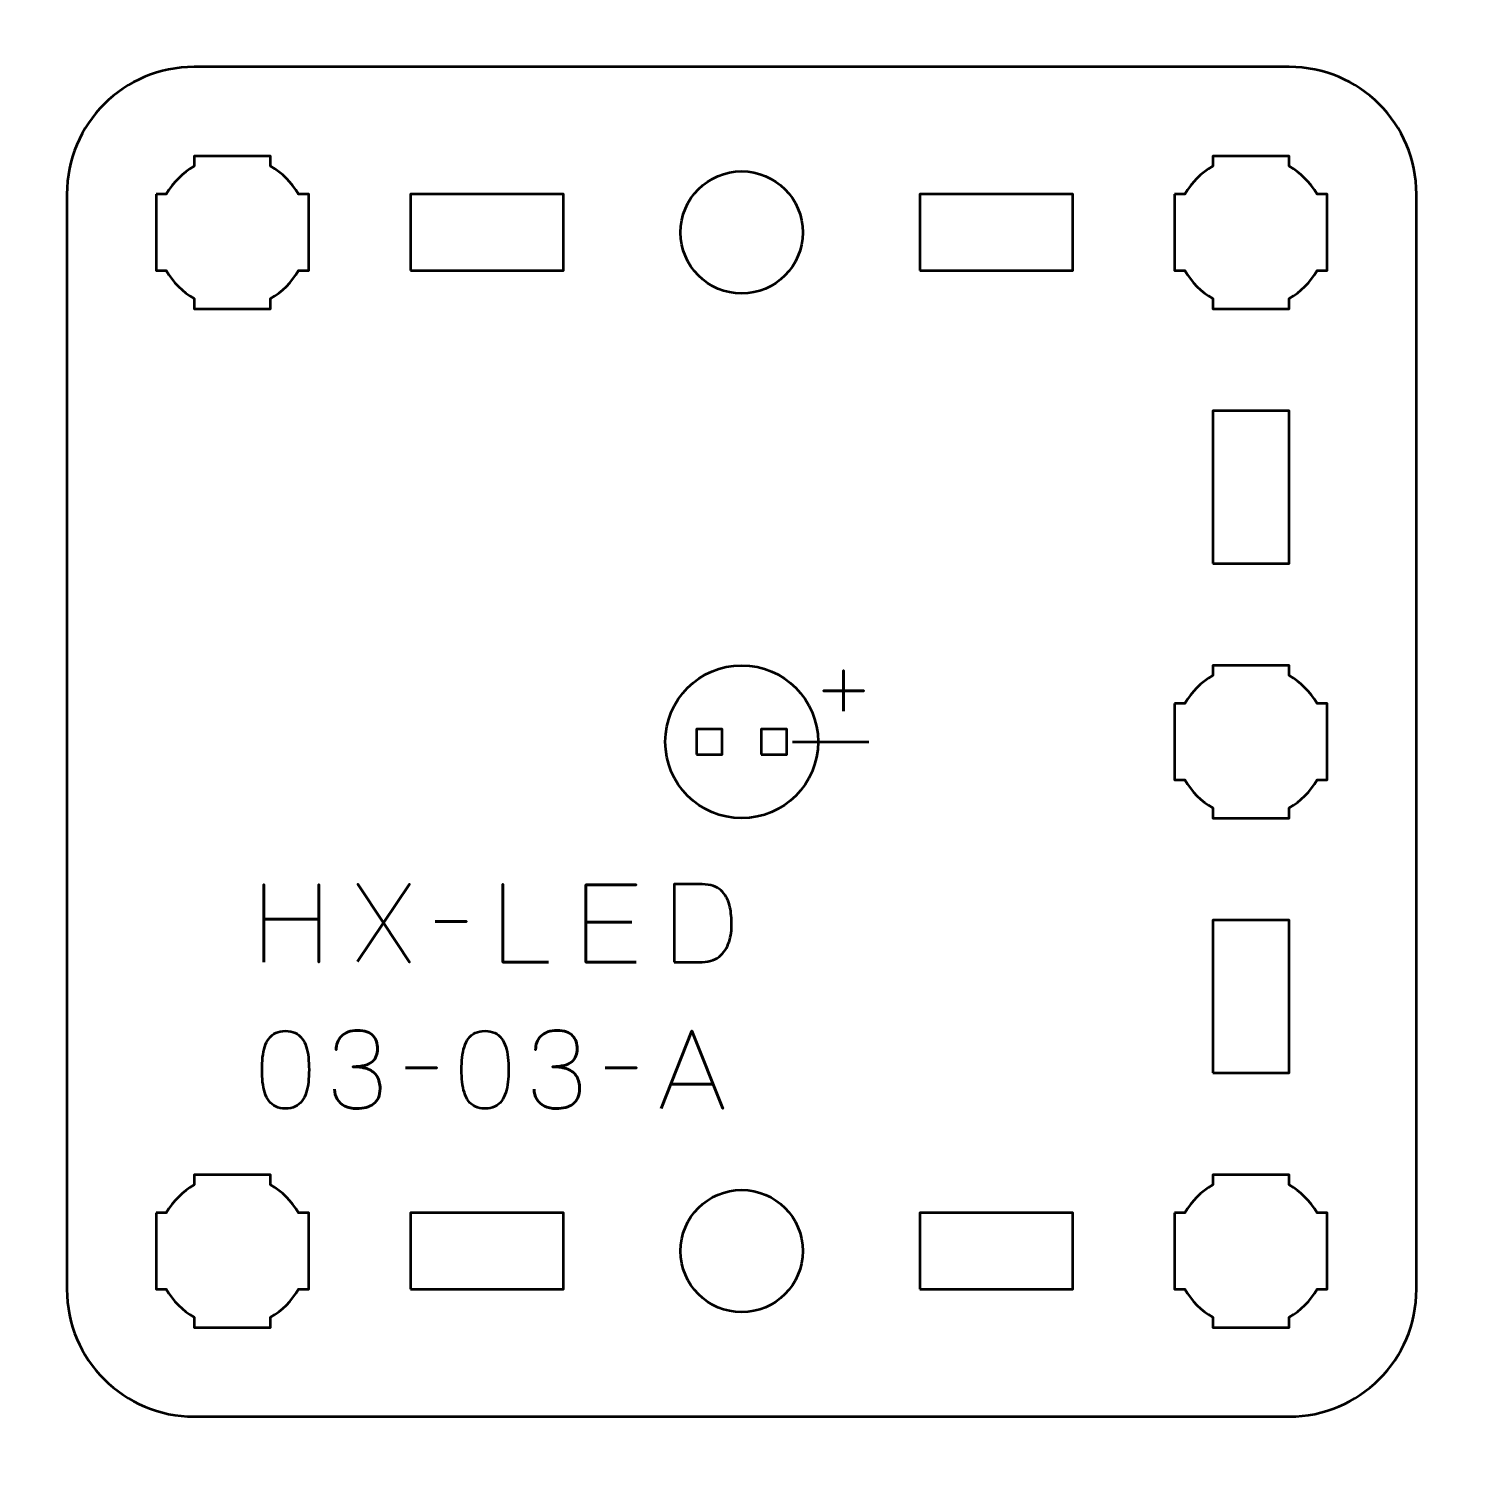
# Model space of a CAD drawing. Header units: centimetres. Extents: x -21 to 0, y -29.7 to 0.
# Drawn here: x -11.6 to -5.97, y -11.57 to -5.95 of the extents above; entities that cross this region are included whole.
import ezdxf

# ---------------------------------------------------------------- set-up
doc = ezdxf.new("R2010")
doc.units = ezdxf.units.CM
doc.header["$MEASUREMENT"] = 0
doc.layers.add('Layer 1', color=7, linetype='Continuous')

msp = doc.modelspace()

# ---------------------------------------------------------------- linework, layer by layer
at = {"layer": 'Layer 1', "lineweight": 53}
for points in [[(-10.1, -6.9), (-9.5, -6.9), (-9.5, -6.6), (-10.1, -6.6), (-10.1, -6.9)], [(-8.1, -6.9), (-7.5, -6.9), (-7.5, -6.6), (-8.1, -6.6), (-8.1, -6.9)], [(-6.95, -8.05), (-6.65, -8.05), (-6.65, -7.45), (-6.95, -7.45), (-6.95, -8.05)], [(-8.977, -8.8), (-8.877, -8.8), (-8.877, -8.7), (-8.977, -8.7), (-8.977, -8.8)], [(-8.723, -8.8), (-8.623, -8.8), (-8.623, -8.7), (-8.723, -8.7), (-8.723, -8.8)], [(-6.95, -10.05), (-6.65, -10.05), (-6.65, -9.45), (-6.95, -9.45), (-6.95, -10.05)], [(-10.1, -10.9), (-9.5, -10.9), (-9.5, -10.6), (-10.1, -10.6), (-10.1, -10.9)], [(-8.1, -10.9), (-7.5, -10.9), (-7.5, -10.6), (-8.1, -10.6), (-8.1, -10.9)]]:
    msp.add_lwpolyline(points, close=True, dxfattribs=at)
for centre in [(-8.8, -6.75), (-8.8, -10.75)]:
    msp.add_ellipse(centre, major_axis=(0, 0.24), ratio=1, dxfattribs=at)
at = {"layer": 'Layer 1', "color": 5, "lineweight": 53}
msp.add_ellipse((-8.8, -8.75), major_axis=(0, 0.3), ratio=1, dxfattribs=at)
at = {"layer": 'Layer 1', "color": 1, "lineweight": 53}
msp.add_open_spline([(-21.00003, -29.19995), (-21.00003, -29.19995), (-21.00003, -5.29992), (-21.00003, -5.29992), (-21.00003, -5.29992), (-21.00003, -5.21709), (-20.93286, -5.14992), (-20.85003, -5.14992), (-20.85003, -5.14992), (-20.7672, -5.14992), (-20.70003, -5.08275), (-20.70003, -4.99992), (-20.70003, -4.99992), (-20.70003, -4.91709), (-20.7672, -4.84992), (-20.85003, -4.84992), (-20.85003, -4.84992), (-20.93286, -4.84992), (-21.00003, -4.78275), (-21.00003, -4.69992), (-21.00003, -4.69992), (-21.00003, -4.61709), (-20.93286, -4.54992), (-20.85003, -4.54992), (-20.85003, -4.54992), (-20.7672, -4.54992), (-20.70003, -4.48275), (-20.70003, -4.39992), (-20.70003, -4.39992), (-20.70003, -4.31709), (-20.7672, -4.24992), (-20.85003, -4.24992), (-20.85003, -4.24992), (-20.93286, -4.24992), (-21.00003, -4.18275), (-21.00003, -4.09992), (-21.00003, -4.09992), (-21.00003, -4.01709), (-20.93286, -3.94992), (-20.85003, -3.94992), (-20.85003, -3.94992), (-20.7672, -3.94992), (-20.70003, -3.88275), (-20.70003, -3.79992), (-20.70003, -3.79992), (-20.70003, -3.71709), (-20.7672, -3.64992), (-20.85003, -3.64992), (-20.85003, -3.64992), (-20.93286, -3.64992), (-21.00003, -3.58275), (-21.00003, -3.49992), (-21.00003, -3.49992), (-21.00003, -3.41709), (-20.93286, -3.34992), (-20.85003, -3.34992), (-20.85003, -3.34992), (-20.7672, -3.34992), (-20.70003, -3.28275), (-20.70003, -3.19992), (-20.70003, -3.19992), (-20.70003, -3.11709), (-20.7672, -3.04992), (-20.85003, -3.04992), (-20.85003, -3.04992), (-20.93286, -3.04992), (-21.00003, -2.98275), (-21.00003, -2.89992), (-21.00003, -2.89992), (-21.00003, -2.81709), (-20.93286, -2.74992), (-20.85003, -2.74992), (-20.85003, -2.74992), (-20.7672, -2.74992), (-20.70003, -2.68275), (-20.70003, -2.59992), (-20.70003, -2.59992), (-20.70003, -2.51709), (-20.7672, -2.44992), (-20.85003, -2.44992), (-20.85003, -2.44992), (-20.93286, -2.44992), (-21.00003, -2.38275), (-21.00003, -2.29992), (-21.00003, -2.29992), (-21.00003, -2.21709), (-20.93286, -2.14992), (-20.85003, -2.14992), (-20.85003, -2.14992), (-20.7672, -2.14992), (-20.70003, -2.08275), (-20.70003, -1.99992), (-20.70003, -1.99992), (-20.70003, -1.91709), (-20.7672, -1.84992), (-20.85003, -1.84992), (-20.85003, -1.84992), (-20.93286, -1.84992), (-21.00003, -1.78275), (-21.00003, -1.69992), (-21.00003, -1.69992), (-21.00003, -1.61709), (-20.93286, -1.54992), (-20.85003, -1.54992), (-20.85003, -1.54992), (-20.7672, -1.54992), (-20.70003, -1.48275), (-20.70003, -1.39992), (-20.70003, -1.39992), (-20.70003, -1.31709), (-20.7672, -1.24992), (-20.85003, -1.24992), (-20.85003, -1.24992), (-20.93286, -1.24992), (-21.00003, -1.18275), (-21.00003, -1.09992), (-21.00003, -1.09992), (-21.00003, -1.09992), (-21.00003, -0.49992), (-21.00003, -0.49992), (-21.00003, -0.49992), (-21.00003, -0.22295), (-20.77694, 0.00004), (-20.49994, 0.00004), (-20.49994, 0.00004), (-20.49994, 0.00004), (-0.50008, 0.00004), (-0.50008, 0.00004), (-0.50008, 0.00004), (-0.22294, 0.00004), (0.00002, -0.22295), (0.00002, -0.49992), (0.00002, -0.49992), (0.00002, -0.49992), (0.00002, -29.19995), (0.00002, -29.19995), (0.00002, -29.19995), (0.00002, -29.47695), (-0.22294, -29.70004), (-0.50008, -29.70004), (-0.50008, -29.70004), (-0.50008, -29.70004), (-20.49994, -29.70004), (-20.49994, -29.70004), (-20.49994, -29.70004), (-20.77694, -29.70004), (-21.00003, -29.47695), (-21.00003, -29.19995)], degree=3, knots=[0, 0, 0, 0, 0.027027, 0.027027, 0.027027, 0.027027, 0.0540541, 0.0540541, 0.0540541, 0.0540541, 0.0810811, 0.0810811, 0.0810811, 0.0810811, 0.1081081, 0.1081081, 0.1081081, 0.1081081, 0.1351351, 0.1351351, 0.1351351, 0.1351351, 0.1621622, 0.1621622, 0.1621622, 0.1621622, 0.1891892, 0.1891892, 0.1891892, 0.1891892, 0.2162162, 0.2162162, 0.2162162, 0.2162162, 0.2432432, 0.2432432, 0.2432432, 0.2432432, 0.2702703, 0.2702703, 0.2702703, 0.2702703, 0.2972973, 0.2972973, 0.2972973, 0.2972973, 0.3243243, 0.3243243, 0.3243243, 0.3243243, 0.3513514, 0.3513514, 0.3513514, 0.3513514, 0.3783784, 0.3783784, 0.3783784, 0.3783784, 0.4054054, 0.4054054, 0.4054054, 0.4054054, 0.4324324, 0.4324324, 0.4324324, 0.4324324, 0.4594595, 0.4594595, 0.4594595, 0.4594595, 0.4864865, 0.4864865, 0.4864865, 0.4864865, 0.5135135, 0.5135135, 0.5135135, 0.5135135, 0.5405405, 0.5405405, 0.5405405, 0.5405405, 0.5675676, 0.5675676, 0.5675676, 0.5675676, 0.5945946, 0.5945946, 0.5945946, 0.5945946, 0.6216216, 0.6216216, 0.6216216, 0.6216216, 0.6486486, 0.6486486, 0.6486486, 0.6486486, 0.6756757, 0.6756757, 0.6756757, 0.6756757, 0.7027027, 0.7027027, 0.7027027, 0.7027027, 0.7297297, 0.7297297, 0.7297297, 0.7297297, 0.7567568, 0.7567568, 0.7567568, 0.7567568, 0.7837838, 0.7837838, 0.7837838, 0.7837838, 0.8108108, 0.8108108, 0.8108108, 0.8108108, 0.8378378, 0.8378378, 0.8378378, 0.8378378, 0.8648649, 0.8648649, 0.8648649, 0.8648649, 0.8918919, 0.8918919, 0.8918919, 0.8918919, 0.9189189, 0.9189189, 0.9189189, 0.9189189, 0.9459459, 0.9459459, 0.9459459, 0.9459459, 0.972973, 0.972973, 0.972973, 0.972973, 1, 1, 1, 1], dxfattribs=at)
at = {"layer": 'Layer 1', "color": 3, "lineweight": 53}
msp.add_open_spline([(-11.45, -10.9), (-11.45, -10.9), (-11.45, -6.6), (-11.45, -6.6), (-11.45, -6.6), (-11.45, -6.32391), (-11.22609, -6.1), (-10.95, -6.1), (-10.95, -6.1), (-10.95, -6.1), (-6.65, -6.1), (-6.65, -6.1), (-6.65, -6.1), (-6.37391, -6.1), (-6.15, -6.32391), (-6.15, -6.6), (-6.15, -6.6), (-6.15, -6.6), (-6.15, -10.9), (-6.15, -10.9), (-6.15, -10.9), (-6.15, -11.17609), (-6.37391, -11.4), (-6.65, -11.4), (-6.65, -11.4), (-6.65, -11.4), (-10.95, -11.4), (-10.95, -11.4), (-10.95, -11.4), (-11.22609, -11.4), (-11.45, -11.17609), (-11.45, -10.9)], degree=3, knots=[0, 0, 0, 0, 0.125, 0.125, 0.125, 0.125, 0.25, 0.25, 0.25, 0.25, 0.375, 0.375, 0.375, 0.375, 0.5, 0.5, 0.5, 0.5, 0.625, 0.625, 0.625, 0.625, 0.75, 0.75, 0.75, 0.75, 0.875, 0.875, 0.875, 0.875, 1, 1, 1, 1], dxfattribs=at)
at = {"layer": 'Layer 1', "lineweight": 53}
for points in [[(-11.1, -6.6), (-11.1, -6.6), (-11.05985, -6.6), (-11.05985, -6.6), (-11.05985, -6.6), (-11.0335, -6.55447), (-10.99553, -6.5165), (-10.95, -6.49015), (-10.95, -6.49015), (-10.95, -6.49015), (-10.95, -6.45), (-10.95, -6.45), (-10.95, -6.45), (-10.95, -6.45), (-10.8, -6.45), (-10.8, -6.45), (-10.8, -6.45), (-10.8, -6.45), (-10.65, -6.45), (-10.65, -6.45), (-10.65, -6.45), (-10.65, -6.45), (-10.65, -6.49015), (-10.65, -6.49015), (-10.65, -6.49015), (-10.60447, -6.5165), (-10.5665, -6.55447), (-10.54015, -6.6), (-10.54015, -6.6), (-10.54015, -6.6), (-10.5, -6.6), (-10.5, -6.6), (-10.5, -6.6), (-10.5, -6.6), (-10.5, -6.75), (-10.5, -6.75), (-10.5, -6.75), (-10.5, -6.75), (-10.5, -6.9), (-10.5, -6.9), (-10.5, -6.9), (-10.5, -6.9), (-10.54015, -6.9), (-10.54015, -6.9), (-10.54015, -6.9), (-10.5665, -6.94553), (-10.60447, -6.9835), (-10.65, -7.00985), (-10.65, -7.00985), (-10.65, -7.00985), (-10.65, -7.05), (-10.65, -7.05), (-10.65, -7.05), (-10.65, -7.05), (-10.8, -7.05), (-10.8, -7.05), (-10.8, -7.05), (-10.8, -7.05), (-10.95, -7.05), (-10.95, -7.05), (-10.95, -7.05), (-10.95, -7.05), (-10.95, -7.00985), (-10.95, -7.00985), (-10.95, -7.00985), (-10.99553, -6.9835), (-11.0335, -6.94553), (-11.05985, -6.9), (-11.05985, -6.9), (-11.05985, -6.9), (-11.1, -6.9), (-11.1, -6.9), (-11.1, -6.9), (-11.1, -6.9), (-11.1, -6.75), (-11.1, -6.75), (-11.1, -6.75), (-11.1, -6.75), (-11.1, -6.6), (-11.1, -6.6)], [(-7.1, -6.6), (-7.1, -6.6), (-7.05985, -6.6), (-7.05985, -6.6), (-7.05985, -6.6), (-7.0335, -6.55447), (-6.99553, -6.5165), (-6.95, -6.49015), (-6.95, -6.49015), (-6.95, -6.49015), (-6.95, -6.45), (-6.95, -6.45), (-6.95, -6.45), (-6.95, -6.45), (-6.8, -6.45), (-6.8, -6.45), (-6.8, -6.45), (-6.8, -6.45), (-6.65, -6.45), (-6.65, -6.45), (-6.65, -6.45), (-6.65, -6.45), (-6.65, -6.49015), (-6.65, -6.49015), (-6.65, -6.49015), (-6.60447, -6.5165), (-6.5665, -6.55447), (-6.54015, -6.6), (-6.54015, -6.6), (-6.54015, -6.6), (-6.5, -6.6), (-6.5, -6.6), (-6.5, -6.6), (-6.5, -6.6), (-6.5, -6.75), (-6.5, -6.75), (-6.5, -6.75), (-6.5, -6.75), (-6.5, -6.9), (-6.5, -6.9), (-6.5, -6.9), (-6.5, -6.9), (-6.54015, -6.9), (-6.54015, -6.9), (-6.54015, -6.9), (-6.5665, -6.94553), (-6.60447, -6.9835), (-6.65, -7.00985), (-6.65, -7.00985), (-6.65, -7.00985), (-6.65, -7.05), (-6.65, -7.05), (-6.65, -7.05), (-6.65, -7.05), (-6.8, -7.05), (-6.8, -7.05), (-6.8, -7.05), (-6.8, -7.05), (-6.95, -7.05), (-6.95, -7.05), (-6.95, -7.05), (-6.95, -7.05), (-6.95, -7.00985), (-6.95, -7.00985), (-6.95, -7.00985), (-6.99553, -6.9835), (-7.0335, -6.94553), (-7.05985, -6.9), (-7.05985, -6.9), (-7.05985, -6.9), (-7.1, -6.9), (-7.1, -6.9), (-7.1, -6.9), (-7.1, -6.9), (-7.1, -6.75), (-7.1, -6.75), (-7.1, -6.75), (-7.1, -6.75), (-7.1, -6.6), (-7.1, -6.6)], [(-7.1, -8.6), (-7.1, -8.6), (-7.05985, -8.6), (-7.05985, -8.6), (-7.05985, -8.6), (-7.0335, -8.55447), (-6.99553, -8.5165), (-6.95, -8.49015), (-6.95, -8.49015), (-6.95, -8.49015), (-6.95, -8.45), (-6.95, -8.45), (-6.95, -8.45), (-6.95, -8.45), (-6.8, -8.45), (-6.8, -8.45), (-6.8, -8.45), (-6.8, -8.45), (-6.65, -8.45), (-6.65, -8.45), (-6.65, -8.45), (-6.65, -8.45), (-6.65, -8.49015), (-6.65, -8.49015), (-6.65, -8.49015), (-6.60447, -8.5165), (-6.5665, -8.55447), (-6.54015, -8.6), (-6.54015, -8.6), (-6.54015, -8.6), (-6.5, -8.6), (-6.5, -8.6), (-6.5, -8.6), (-6.5, -8.6), (-6.5, -8.75), (-6.5, -8.75), (-6.5, -8.75), (-6.5, -8.75), (-6.5, -8.9), (-6.5, -8.9), (-6.5, -8.9), (-6.5, -8.9), (-6.54015, -8.9), (-6.54015, -8.9), (-6.54015, -8.9), (-6.5665, -8.94553), (-6.60447, -8.9835), (-6.65, -9.00985), (-6.65, -9.00985), (-6.65, -9.00985), (-6.65, -9.05), (-6.65, -9.05), (-6.65, -9.05), (-6.65, -9.05), (-6.8, -9.05), (-6.8, -9.05), (-6.8, -9.05), (-6.8, -9.05), (-6.95, -9.05), (-6.95, -9.05), (-6.95, -9.05), (-6.95, -9.05), (-6.95, -9.00985), (-6.95, -9.00985), (-6.95, -9.00985), (-6.99553, -8.9835), (-7.0335, -8.94553), (-7.05985, -8.9), (-7.05985, -8.9), (-7.05985, -8.9), (-7.1, -8.9), (-7.1, -8.9), (-7.1, -8.9), (-7.1, -8.9), (-7.1, -8.75), (-7.1, -8.75), (-7.1, -8.75), (-7.1, -8.75), (-7.1, -8.6), (-7.1, -8.6)], [(-11.1, -10.6), (-11.1, -10.6), (-11.05985, -10.6), (-11.05985, -10.6), (-11.05985, -10.6), (-11.0335, -10.55447), (-10.99553, -10.5165), (-10.95, -10.49015), (-10.95, -10.49015), (-10.95, -10.49015), (-10.95, -10.45), (-10.95, -10.45), (-10.95, -10.45), (-10.95, -10.45), (-10.8, -10.45), (-10.8, -10.45), (-10.8, -10.45), (-10.8, -10.45), (-10.65, -10.45), (-10.65, -10.45), (-10.65, -10.45), (-10.65, -10.45), (-10.65, -10.49015), (-10.65, -10.49015), (-10.65, -10.49015), (-10.60447, -10.5165), (-10.5665, -10.55447), (-10.54015, -10.6), (-10.54015, -10.6), (-10.54015, -10.6), (-10.5, -10.6), (-10.5, -10.6), (-10.5, -10.6), (-10.5, -10.6), (-10.5, -10.75), (-10.5, -10.75), (-10.5, -10.75), (-10.5, -10.75), (-10.5, -10.9), (-10.5, -10.9), (-10.5, -10.9), (-10.5, -10.9), (-10.54015, -10.9), (-10.54015, -10.9), (-10.54015, -10.9), (-10.5665, -10.94553), (-10.60447, -10.9835), (-10.65, -11.00985), (-10.65, -11.00985), (-10.65, -11.00985), (-10.65, -11.05), (-10.65, -11.05), (-10.65, -11.05), (-10.65, -11.05), (-10.8, -11.05), (-10.8, -11.05), (-10.8, -11.05), (-10.8, -11.05), (-10.95, -11.05), (-10.95, -11.05), (-10.95, -11.05), (-10.95, -11.05), (-10.95, -11.00985), (-10.95, -11.00985), (-10.95, -11.00985), (-10.99553, -10.9835), (-11.0335, -10.94553), (-11.05985, -10.9), (-11.05985, -10.9), (-11.05985, -10.9), (-11.1, -10.9), (-11.1, -10.9), (-11.1, -10.9), (-11.1, -10.9), (-11.1, -10.75), (-11.1, -10.75), (-11.1, -10.75), (-11.1, -10.75), (-11.1, -10.6), (-11.1, -10.6)], [(-7.1, -10.6), (-7.1, -10.6), (-7.05985, -10.6), (-7.05985, -10.6), (-7.05985, -10.6), (-7.0335, -10.55447), (-6.99553, -10.5165), (-6.95, -10.49015), (-6.95, -10.49015), (-6.95, -10.49015), (-6.95, -10.45), (-6.95, -10.45), (-6.95, -10.45), (-6.95, -10.45), (-6.8, -10.45), (-6.8, -10.45), (-6.8, -10.45), (-6.8, -10.45), (-6.65, -10.45), (-6.65, -10.45), (-6.65, -10.45), (-6.65, -10.45), (-6.65, -10.49015), (-6.65, -10.49015), (-6.65, -10.49015), (-6.60447, -10.5165), (-6.5665, -10.55447), (-6.54015, -10.6), (-6.54015, -10.6), (-6.54015, -10.6), (-6.5, -10.6), (-6.5, -10.6), (-6.5, -10.6), (-6.5, -10.6), (-6.5, -10.75), (-6.5, -10.75), (-6.5, -10.75), (-6.5, -10.75), (-6.5, -10.9), (-6.5, -10.9), (-6.5, -10.9), (-6.5, -10.9), (-6.54015, -10.9), (-6.54015, -10.9), (-6.54015, -10.9), (-6.5665, -10.94553), (-6.60447, -10.9835), (-6.65, -11.00985), (-6.65, -11.00985), (-6.65, -11.00985), (-6.65, -11.05), (-6.65, -11.05), (-6.65, -11.05), (-6.65, -11.05), (-6.8, -11.05), (-6.8, -11.05), (-6.8, -11.05), (-6.8, -11.05), (-6.95, -11.05), (-6.95, -11.05), (-6.95, -11.05), (-6.95, -11.05), (-6.95, -11.00985), (-6.95, -11.00985), (-6.95, -11.00985), (-6.99553, -10.9835), (-7.0335, -10.94553), (-7.05985, -10.9), (-7.05985, -10.9), (-7.05985, -10.9), (-7.1, -10.9), (-7.1, -10.9), (-7.1, -10.9), (-7.1, -10.9), (-7.1, -10.75), (-7.1, -10.75), (-7.1, -10.75), (-7.1, -10.75), (-7.1, -10.6), (-7.1, -10.6)]]:
    msp.add_open_spline(points, degree=3, knots=[0, 0, 0, 0, 0.05, 0.05, 0.05, 0.05, 0.1, 0.1, 0.1, 0.1, 0.15, 0.15, 0.15, 0.15, 0.2, 0.2, 0.2, 0.2, 0.25, 0.25, 0.25, 0.25, 0.3, 0.3, 0.3, 0.3, 0.35, 0.35, 0.35, 0.35, 0.4, 0.4, 0.4, 0.4, 0.45, 0.45, 0.45, 0.45, 0.5, 0.5, 0.5, 0.5, 0.55, 0.55, 0.55, 0.55, 0.6, 0.6, 0.6, 0.6, 0.65, 0.65, 0.65, 0.65, 0.7, 0.7, 0.7, 0.7, 0.75, 0.75, 0.75, 0.75, 0.8, 0.8, 0.8, 0.8, 0.85, 0.85, 0.85, 0.85, 0.9, 0.9, 0.9, 0.9, 0.95, 0.95, 0.95, 0.95, 1, 1, 1, 1], dxfattribs=at)
at = {"layer": 'Layer 1', "color": 5, "lineweight": 53}
for points, knots in [([(-8.4, -8.62959), (-8.4, -8.62959), (-8.4, -8.55), (-8.4, -8.55), (-8.4, -8.55), (-8.4, -8.55), (-8.47916, -8.55), (-8.47916, -8.55), (-8.47916, -8.55), (-8.47916, -8.55), (-8.4, -8.55), (-8.4, -8.55), (-8.4, -8.55), (-8.4, -8.55), (-8.4, -8.47042), (-8.4, -8.47042), (-8.4, -8.47042), (-8.4, -8.47042), (-8.4, -8.55), (-8.4, -8.55), (-8.4, -8.55), (-8.4, -8.55), (-8.32083, -8.55), (-8.32083, -8.55), (-8.32083, -8.55), (-8.32083, -8.55), (-8.4, -8.55), (-8.4, -8.55), (-8.4, -8.55), (-8.4, -8.55), (-8.4, -8.62959), (-8.4, -8.62959)], [0, 0, 0, 0, 0.125, 0.125, 0.125, 0.125, 0.25, 0.25, 0.25, 0.25, 0.375, 0.375, 0.375, 0.375, 0.5, 0.5, 0.5, 0.5, 0.625, 0.625, 0.625, 0.625, 0.75, 0.75, 0.75, 0.75, 0.875, 0.875, 0.875, 0.875, 1, 1, 1, 1]), ([(-10.67632, -9.61494), (-10.67632, -9.61494), (-10.67632, -9.44603), (-10.67632, -9.44603), (-10.67632, -9.44603), (-10.67632, -9.44603), (-10.46085, -9.44603), (-10.46085, -9.44603), (-10.46085, -9.44603), (-10.46085, -9.44603), (-10.46085, -9.61494), (-10.46085, -9.61494), (-10.46085, -9.61494), (-10.46085, -9.61494), (-10.46085, -9.31014), (-10.46085, -9.31014), (-10.46085, -9.31014), (-10.46085, -9.31014), (-10.46085, -9.44603), (-10.46085, -9.44603), (-10.46085, -9.44603), (-10.46085, -9.44603), (-10.67632, -9.44603), (-10.67632, -9.44603), (-10.67632, -9.44603), (-10.67632, -9.44603), (-10.67632, -9.31014), (-10.67632, -9.31014), (-10.67632, -9.31014), (-10.67632, -9.31014), (-10.67632, -9.61494), (-10.67632, -9.61494)], [0, 0, 0, 0, 0.125, 0.125, 0.125, 0.125, 0.25, 0.25, 0.25, 0.25, 0.375, 0.375, 0.375, 0.375, 0.5, 0.5, 0.5, 0.5, 0.625, 0.625, 0.625, 0.625, 0.75, 0.75, 0.75, 0.75, 0.875, 0.875, 0.875, 0.875, 1, 1, 1, 1]), ([(-10.30887, -9.61282), (-10.30887, -9.61282), (-10.20642, -9.46127), (-10.20642, -9.46127), (-10.20642, -9.46127), (-10.20642, -9.46127), (-10.30718, -9.30972), (-10.30718, -9.30972), (-10.30718, -9.30972), (-10.30718, -9.30972), (-10.20642, -9.46127), (-10.20642, -9.46127), (-10.20642, -9.46127), (-10.20642, -9.46127), (-10.1044, -9.30972), (-10.1044, -9.30972), (-10.1044, -9.30972), (-10.1044, -9.30972), (-10.20642, -9.46127), (-10.20642, -9.46127), (-10.20642, -9.46127), (-10.20642, -9.46127), (-10.1044, -9.61494), (-10.1044, -9.61494), (-10.1044, -9.61494), (-10.1044, -9.61494), (-10.20642, -9.46127), (-10.20642, -9.46127), (-10.20642, -9.46127), (-10.20642, -9.46127), (-10.30887, -9.61282), (-10.30887, -9.61282)], [0, 0, 0, 0, 0.125, 0.125, 0.125, 0.125, 0.25, 0.25, 0.25, 0.25, 0.375, 0.375, 0.375, 0.375, 0.5, 0.5, 0.5, 0.5, 0.625, 0.625, 0.625, 0.625, 0.75, 0.75, 0.75, 0.75, 0.875, 0.875, 0.875, 0.875, 1, 1, 1, 1]), ([(-9.55916, -9.61494), (-9.55916, -9.61494), (-9.73738, -9.61494), (-9.73738, -9.61494), (-9.73738, -9.61494), (-9.73738, -9.61494), (-9.73738, -9.30972), (-9.73738, -9.30972), (-9.73738, -9.30972), (-9.73738, -9.30972), (-9.73738, -9.61494), (-9.73738, -9.61494), (-9.73738, -9.61494), (-9.73738, -9.61494), (-9.55916, -9.61494), (-9.55916, -9.61494)], [0, 0, 0, 0, 0.25, 0.25, 0.25, 0.25, 0.5, 0.5, 0.5, 0.5, 0.75, 0.75, 0.75, 0.75, 1, 1, 1, 1]), ([(-9.21415, -9.61494), (-9.21415, -9.61494), (-9.41142, -9.61494), (-9.41142, -9.61494), (-9.41142, -9.61494), (-9.41142, -9.61494), (-9.41142, -9.31141), (-9.41142, -9.31141), (-9.41142, -9.31141), (-9.41142, -9.31141), (-9.21415, -9.31141), (-9.21415, -9.31141), (-9.21415, -9.31141), (-9.21415, -9.31141), (-9.41142, -9.31141), (-9.41142, -9.31141), (-9.41142, -9.31141), (-9.41142, -9.31141), (-9.41142, -9.61494), (-9.41142, -9.61494), (-9.41142, -9.61494), (-9.41142, -9.61494), (-9.21415, -9.61494), (-9.21415, -9.61494)], [0, 0, 0, 0, 0.1666667, 0.1666667, 0.1666667, 0.1666667, 0.3333333, 0.3333333, 0.3333333, 0.3333333, 0.5, 0.5, 0.5, 0.5, 0.6666667, 0.6666667, 0.6666667, 0.6666667, 0.8333333, 0.8333333, 0.8333333, 0.8333333, 1, 1, 1, 1]), ([(-9.06514, -9.61494), (-9.06514, -9.61494), (-9.06514, -9.30972), (-9.06514, -9.30972), (-9.06514, -9.30972), (-9.06514, -9.30972), (-8.95507, -9.30972), (-8.95507, -9.30972), (-8.95507, -9.30972), (-8.93835, -9.30979), (-8.92389, -9.31198), (-8.91168, -9.31628), (-8.91168, -9.31628), (-8.89955, -9.32058), (-8.88925, -9.32651), (-8.88092, -9.33399), (-8.88092, -9.33399), (-8.87253, -9.34154), (-8.86575, -9.35022), (-8.86046, -9.35995), (-8.86046, -9.35995), (-8.85517, -9.36976), (-8.85108, -9.3802), (-8.84818, -9.39128), (-8.84818, -9.39128), (-8.84529, -9.40229), (-8.84325, -9.41351), (-8.84198, -9.42486), (-8.84198, -9.42486), (-8.84071, -9.43622), (-8.83986, -9.44723), (-8.83951, -9.45788), (-8.83951, -9.45788), (-8.83901, -9.46854), (-8.83936, -9.47976), (-8.84049, -9.49154), (-8.84049, -9.49154), (-8.84162, -9.50332), (-8.84374, -9.5151), (-8.84691, -9.52682), (-8.84691, -9.52682), (-8.85002, -9.53853), (-8.85446, -9.54968), (-8.86018, -9.56019), (-8.86018, -9.56019), (-8.86582, -9.57077), (-8.87302, -9.58016), (-8.88163, -9.58834), (-8.88163, -9.58834), (-8.89031, -9.59653), (-8.90068, -9.60302), (-8.91281, -9.60774), (-8.91281, -9.60774), (-8.92495, -9.61247), (-8.93906, -9.61487), (-8.95507, -9.61494), (-8.95507, -9.61494), (-8.95507, -9.61494), (-9.06514, -9.61494), (-9.06514, -9.61494)], [0, 0, 0, 0, 0.0666667, 0.0666667, 0.0666667, 0.0666667, 0.1333333, 0.1333333, 0.1333333, 0.1333333, 0.2, 0.2, 0.2, 0.2, 0.2666667, 0.2666667, 0.2666667, 0.2666667, 0.3333333, 0.3333333, 0.3333333, 0.3333333, 0.4, 0.4, 0.4, 0.4, 0.4666667, 0.4666667, 0.4666667, 0.4666667, 0.5333333, 0.5333333, 0.5333333, 0.5333333, 0.6, 0.6, 0.6, 0.6, 0.6666667, 0.6666667, 0.6666667, 0.6666667, 0.7333333, 0.7333333, 0.7333333, 0.7333333, 0.8, 0.8, 0.8, 0.8, 0.8666667, 0.8666667, 0.8666667, 0.8666667, 0.9333333, 0.9333333, 0.9333333, 0.9333333, 1, 1, 1, 1]), ([(-9.06514, -9.61494), (-9.06514, -9.61494), (-9.06514, -9.30972), (-9.06514, -9.30972), (-9.06514, -9.30972), (-9.06514, -9.30972), (-8.95507, -9.30972), (-8.95507, -9.30972), (-8.95507, -9.30972), (-8.93835, -9.30979), (-8.92389, -9.31198), (-8.91168, -9.31628), (-8.91168, -9.31628), (-8.89955, -9.32058), (-8.88925, -9.32651), (-8.88092, -9.33399), (-8.88092, -9.33399), (-8.87253, -9.34154), (-8.86575, -9.35022), (-8.86046, -9.35995), (-8.86046, -9.35995), (-8.85517, -9.36976), (-8.85108, -9.3802), (-8.84818, -9.39128), (-8.84818, -9.39128), (-8.84529, -9.40229), (-8.84325, -9.41351), (-8.84198, -9.42486), (-8.84198, -9.42486), (-8.84071, -9.43622), (-8.83986, -9.44723), (-8.83951, -9.45788), (-8.83951, -9.45788), (-8.83901, -9.46854), (-8.83936, -9.47976), (-8.84049, -9.49154), (-8.84049, -9.49154), (-8.84162, -9.50332), (-8.84374, -9.5151), (-8.84691, -9.52682), (-8.84691, -9.52682), (-8.85002, -9.53853), (-8.85446, -9.54968), (-8.86018, -9.56019), (-8.86018, -9.56019), (-8.86582, -9.57077), (-8.87302, -9.58016), (-8.88163, -9.58834), (-8.88163, -9.58834), (-8.89031, -9.59653), (-8.90068, -9.60302), (-8.91281, -9.60774), (-8.91281, -9.60774), (-8.92495, -9.61247), (-8.93906, -9.61487), (-8.95507, -9.61494), (-8.95507, -9.61494), (-8.95507, -9.61494), (-9.06514, -9.61494), (-9.06514, -9.61494)], [0, 0, 0, 0, 0.0666667, 0.0666667, 0.0666667, 0.0666667, 0.1333333, 0.1333333, 0.1333333, 0.1333333, 0.2, 0.2, 0.2, 0.2, 0.2666667, 0.2666667, 0.2666667, 0.2666667, 0.3333333, 0.3333333, 0.3333333, 0.3333333, 0.4, 0.4, 0.4, 0.4, 0.4666667, 0.4666667, 0.4666667, 0.4666667, 0.5333333, 0.5333333, 0.5333333, 0.5333333, 0.6, 0.6, 0.6, 0.6, 0.6666667, 0.6666667, 0.6666667, 0.6666667, 0.7333333, 0.7333333, 0.7333333, 0.7333333, 0.8, 0.8, 0.8, 0.8, 0.8666667, 0.8666667, 0.8666667, 0.8666667, 0.9333333, 0.9333333, 0.9333333, 0.9333333, 1, 1, 1, 1]), ([(-10.00323, -9.45534), (-10.00323, -9.45534), (-9.88004, -9.45534), (-9.88004, -9.45534), (-9.88004, -9.45534), (-9.88004, -9.45534), (-10.00323, -9.45534), (-10.00323, -9.45534)], [0, 0, 0, 0, 0.5, 0.5, 0.5, 0.5, 1, 1, 1, 1]), ([(-9.23108, -9.45873), (-9.23108, -9.45873), (-9.41142, -9.45873), (-9.41142, -9.45873), (-9.41142, -9.45873), (-9.41142, -9.45873), (-9.23108, -9.45873), (-9.23108, -9.45873)], [0, 0, 0, 0, 0.5, 0.5, 0.5, 0.5, 1, 1, 1, 1]), ([(-10.59144, -10.19025), (-10.57663, -10.19018), (-10.56386, -10.18757), (-10.5532, -10.18249), (-10.5532, -10.18249), (-10.54262, -10.17741), (-10.5338, -10.17014), (-10.52675, -10.1609), (-10.52675, -10.1609), (-10.51976, -10.15159), (-10.51426, -10.14058), (-10.51017, -10.12788), (-10.51017, -10.12788), (-10.50614, -10.11518), (-10.50325, -10.10128), (-10.50163, -10.08604), (-10.50163, -10.08604), (-10.49993, -10.0708), (-10.49909, -10.05478), (-10.49916, -10.03785), (-10.49916, -10.03785), (-10.49909, -10.02099), (-10.49993, -10.00497), (-10.50163, -9.9898), (-10.50163, -9.9898), (-10.50325, -9.97463), (-10.50614, -9.96066), (-10.51017, -9.94796), (-10.51017, -9.94796), (-10.51426, -9.93533), (-10.51976, -9.92433), (-10.52675, -9.91494), (-10.52675, -9.91494), (-10.5338, -9.90563), (-10.54262, -9.89836), (-10.5532, -9.89328), (-10.5532, -9.89328), (-10.56386, -9.88813), (-10.57663, -9.88552), (-10.59144, -9.88545), (-10.59144, -9.88545), (-10.60626, -9.88552), (-10.61903, -9.88813), (-10.62969, -9.89328), (-10.62969, -9.89328), (-10.64027, -9.89836), (-10.64909, -9.90563), (-10.65614, -9.91494), (-10.65614, -9.91494), (-10.66313, -9.92433), (-10.66863, -9.93533), (-10.67272, -9.94796), (-10.67272, -9.94796), (-10.67675, -9.96066), (-10.67964, -9.97463), (-10.68126, -9.9898), (-10.68126, -9.9898), (-10.68295, -10.00497), (-10.6838, -10.02099), (-10.68373, -10.03785), (-10.68373, -10.03785), (-10.6838, -10.05478), (-10.68295, -10.0708), (-10.68126, -10.08604), (-10.68126, -10.08604), (-10.67964, -10.10128), (-10.67675, -10.11518), (-10.67272, -10.12788), (-10.67272, -10.12788), (-10.66863, -10.14058), (-10.66313, -10.15159), (-10.65614, -10.1609), (-10.65614, -10.1609), (-10.64909, -10.17014), (-10.64027, -10.17741), (-10.62969, -10.18249), (-10.62969, -10.18249), (-10.61903, -10.18757), (-10.60626, -10.19018), (-10.59144, -10.19025)], [0, 0, 0, 0, 0.05, 0.05, 0.05, 0.05, 0.1, 0.1, 0.1, 0.1, 0.15, 0.15, 0.15, 0.15, 0.2, 0.2, 0.2, 0.2, 0.25, 0.25, 0.25, 0.25, 0.3, 0.3, 0.3, 0.3, 0.35, 0.35, 0.35, 0.35, 0.4, 0.4, 0.4, 0.4, 0.45, 0.45, 0.45, 0.45, 0.5, 0.5, 0.5, 0.5, 0.55, 0.55, 0.55, 0.55, 0.6, 0.6, 0.6, 0.6, 0.65, 0.65, 0.65, 0.65, 0.7, 0.7, 0.7, 0.7, 0.75, 0.75, 0.75, 0.75, 0.8, 0.8, 0.8, 0.8, 0.85, 0.85, 0.85, 0.85, 0.9, 0.9, 0.9, 0.9, 0.95, 0.95, 0.95, 0.95, 1, 1, 1, 1]), ([(-10.59144, -10.19025), (-10.57663, -10.19018), (-10.56386, -10.18757), (-10.5532, -10.18249), (-10.5532, -10.18249), (-10.54262, -10.17741), (-10.5338, -10.17014), (-10.52675, -10.1609), (-10.52675, -10.1609), (-10.51976, -10.15159), (-10.51426, -10.14058), (-10.51017, -10.12788), (-10.51017, -10.12788), (-10.50614, -10.11518), (-10.50325, -10.10128), (-10.50163, -10.08604), (-10.50163, -10.08604), (-10.49993, -10.0708), (-10.49909, -10.05478), (-10.49916, -10.03785), (-10.49916, -10.03785), (-10.49909, -10.02099), (-10.49993, -10.00497), (-10.50163, -9.9898), (-10.50163, -9.9898), (-10.50325, -9.97463), (-10.50614, -9.96066), (-10.51017, -9.94796), (-10.51017, -9.94796), (-10.51426, -9.93533), (-10.51976, -9.92433), (-10.52675, -9.91494), (-10.52675, -9.91494), (-10.5338, -9.90563), (-10.54262, -9.89836), (-10.5532, -9.89328), (-10.5532, -9.89328), (-10.56386, -9.88813), (-10.57663, -9.88552), (-10.59144, -9.88545), (-10.59144, -9.88545), (-10.60626, -9.88552), (-10.61903, -9.88813), (-10.62969, -9.89328), (-10.62969, -9.89328), (-10.64027, -9.89836), (-10.64909, -9.90563), (-10.65614, -9.91494), (-10.65614, -9.91494), (-10.66313, -9.92433), (-10.66863, -9.93533), (-10.67272, -9.94796), (-10.67272, -9.94796), (-10.67675, -9.96066), (-10.67964, -9.97463), (-10.68126, -9.9898), (-10.68126, -9.9898), (-10.68295, -10.00497), (-10.6838, -10.02099), (-10.68373, -10.03785), (-10.68373, -10.03785), (-10.6838, -10.05478), (-10.68295, -10.0708), (-10.68126, -10.08604), (-10.68126, -10.08604), (-10.67964, -10.10128), (-10.67675, -10.11518), (-10.67272, -10.12788), (-10.67272, -10.12788), (-10.66863, -10.14058), (-10.66313, -10.15159), (-10.65614, -10.1609), (-10.65614, -10.1609), (-10.64909, -10.17014), (-10.64027, -10.17741), (-10.62969, -10.18249), (-10.62969, -10.18249), (-10.61903, -10.18757), (-10.60626, -10.19018), (-10.59144, -10.19025)], [0, 0, 0, 0, 0.05, 0.05, 0.05, 0.05, 0.1, 0.1, 0.1, 0.1, 0.15, 0.15, 0.15, 0.15, 0.2, 0.2, 0.2, 0.2, 0.25, 0.25, 0.25, 0.25, 0.3, 0.3, 0.3, 0.3, 0.35, 0.35, 0.35, 0.35, 0.4, 0.4, 0.4, 0.4, 0.45, 0.45, 0.45, 0.45, 0.5, 0.5, 0.5, 0.5, 0.55, 0.55, 0.55, 0.55, 0.6, 0.6, 0.6, 0.6, 0.65, 0.65, 0.65, 0.65, 0.7, 0.7, 0.7, 0.7, 0.75, 0.75, 0.75, 0.75, 0.8, 0.8, 0.8, 0.8, 0.85, 0.85, 0.85, 0.85, 0.9, 0.9, 0.9, 0.9, 0.95, 0.95, 0.95, 0.95, 1, 1, 1, 1]), ([(-10.39883, -10.11363), (-10.39876, -10.12887), (-10.39523, -10.14213), (-10.38825, -10.15363), (-10.38825, -10.15363), (-10.38126, -10.16506), (-10.37131, -10.17402), (-10.35833, -10.18044), (-10.35833, -10.18044), (-10.34535, -10.18686), (-10.32976, -10.19011), (-10.31162, -10.19025), (-10.31162, -10.19025), (-10.29801, -10.19025), (-10.28566, -10.18884), (-10.27444, -10.18588), (-10.27444, -10.18588), (-10.26329, -10.18291), (-10.2537, -10.17833), (-10.24558, -10.17205), (-10.24558, -10.17205), (-10.23747, -10.16577), (-10.23126, -10.15765), (-10.22682, -10.14778), (-10.22682, -10.14778), (-10.22244, -10.13783), (-10.22026, -10.1259), (-10.22019, -10.11193), (-10.22019, -10.11193), (-10.22011, -10.09331), (-10.22392, -10.07757), (-10.23147, -10.0648), (-10.23147, -10.0648), (-10.23902, -10.05203), (-10.25074, -10.04244), (-10.26647, -10.03588), (-10.26647, -10.03588), (-10.2822, -10.02931), (-10.30238, -10.026), (-10.32686, -10.026), (-10.32686, -10.026), (-10.30859, -10.02607), (-10.29328, -10.02438), (-10.28079, -10.02092), (-10.28079, -10.02092), (-10.26837, -10.01746), (-10.25843, -10.01259), (-10.25095, -10.00624), (-10.25095, -10.00624), (-10.24347, -9.99996), (-10.23804, -9.99248), (-10.23479, -9.98388), (-10.23479, -9.98388), (-10.23147, -9.97534), (-10.22985, -9.96596), (-10.22992, -9.95573), (-10.22992, -9.95573), (-10.22985, -9.94549), (-10.23126, -9.93604), (-10.23408, -9.92729), (-10.23408, -9.92729), (-10.23684, -9.91854), (-10.24135, -9.91085), (-10.24749, -9.90429), (-10.24749, -9.90429), (-10.25363, -9.89773), (-10.26174, -9.89258), (-10.27169, -9.88891), (-10.27169, -9.88891), (-10.28171, -9.88524), (-10.29392, -9.88341), (-10.30824, -9.88334), (-10.30824, -9.88334), (-10.32249, -9.88341), (-10.33498, -9.88552), (-10.34556, -9.88962), (-10.34556, -9.88962), (-10.35622, -9.89371), (-10.36496, -9.89928), (-10.37202, -9.90641), (-10.37202, -9.90641), (-10.379, -9.91353), (-10.38423, -9.92165), (-10.38768, -9.93082), (-10.38768, -9.93082), (-10.39121, -9.93999), (-10.3929, -9.94973), (-10.3929, -9.95996), (-10.3929, -9.95996), (-10.3929, -9.94973), (-10.39121, -9.93999), (-10.38768, -9.93082), (-10.38768, -9.93082), (-10.38423, -9.92165), (-10.379, -9.91353), (-10.37202, -9.90641), (-10.37202, -9.90641), (-10.36496, -9.89928), (-10.35622, -9.89371), (-10.34556, -9.88962), (-10.34556, -9.88962), (-10.33498, -9.88552), (-10.32249, -9.88341), (-10.30824, -9.88334), (-10.30824, -9.88334), (-10.29392, -9.88341), (-10.28171, -9.88524), (-10.27169, -9.88891), (-10.27169, -9.88891), (-10.26174, -9.89258), (-10.25363, -9.89773), (-10.24749, -9.90429), (-10.24749, -9.90429), (-10.24135, -9.91085), (-10.23684, -9.91854), (-10.23408, -9.92729), (-10.23408, -9.92729), (-10.23126, -9.93604), (-10.22985, -9.94549), (-10.22992, -9.95573), (-10.22992, -9.95573), (-10.22985, -9.96596), (-10.23147, -9.97534), (-10.23479, -9.98388), (-10.23479, -9.98388), (-10.23804, -9.99248), (-10.24347, -9.99996), (-10.25095, -10.00624), (-10.25095, -10.00624), (-10.25843, -10.01259), (-10.26837, -10.01746), (-10.28079, -10.02092), (-10.28079, -10.02092), (-10.29328, -10.02438), (-10.30859, -10.02607), (-10.32686, -10.026), (-10.32686, -10.026), (-10.30238, -10.026), (-10.2822, -10.02931), (-10.26647, -10.03588), (-10.26647, -10.03588), (-10.25074, -10.04244), (-10.23902, -10.05203), (-10.23147, -10.0648), (-10.23147, -10.0648), (-10.22392, -10.07757), (-10.22011, -10.09331), (-10.22019, -10.11193), (-10.22019, -10.11193), (-10.22026, -10.1259), (-10.22244, -10.13783), (-10.22682, -10.14778), (-10.22682, -10.14778), (-10.23126, -10.15765), (-10.23747, -10.16577), (-10.24558, -10.17205), (-10.24558, -10.17205), (-10.2537, -10.17833), (-10.26329, -10.18291), (-10.27444, -10.18588), (-10.27444, -10.18588), (-10.28566, -10.18884), (-10.29801, -10.19025), (-10.31162, -10.19025), (-10.31162, -10.19025), (-10.32976, -10.19011), (-10.34535, -10.18686), (-10.35833, -10.18044), (-10.35833, -10.18044), (-10.37131, -10.17402), (-10.38126, -10.16506), (-10.38825, -10.15363), (-10.38825, -10.15363), (-10.39523, -10.14213), (-10.39876, -10.12887), (-10.39883, -10.11363)], [0, 0, 0, 0, 0.0227273, 0.0227273, 0.0227273, 0.0227273, 0.0454545, 0.0454545, 0.0454545, 0.0454545, 0.0681818, 0.0681818, 0.0681818, 0.0681818, 0.0909091, 0.0909091, 0.0909091, 0.0909091, 0.1136364, 0.1136364, 0.1136364, 0.1136364, 0.1363636, 0.1363636, 0.1363636, 0.1363636, 0.1590909, 0.1590909, 0.1590909, 0.1590909, 0.1818182, 0.1818182, 0.1818182, 0.1818182, 0.2045455, 0.2045455, 0.2045455, 0.2045455, 0.2272727, 0.2272727, 0.2272727, 0.2272727, 0.25, 0.25, 0.25, 0.25, 0.2727273, 0.2727273, 0.2727273, 0.2727273, 0.2954545, 0.2954545, 0.2954545, 0.2954545, 0.3181818, 0.3181818, 0.3181818, 0.3181818, 0.3409091, 0.3409091, 0.3409091, 0.3409091, 0.3636364, 0.3636364, 0.3636364, 0.3636364, 0.3863636, 0.3863636, 0.3863636, 0.3863636, 0.4090909, 0.4090909, 0.4090909, 0.4090909, 0.4318182, 0.4318182, 0.4318182, 0.4318182, 0.4545455, 0.4545455, 0.4545455, 0.4545455, 0.4772727, 0.4772727, 0.4772727, 0.4772727, 0.5, 0.5, 0.5, 0.5, 0.5227273, 0.5227273, 0.5227273, 0.5227273, 0.5454545, 0.5454545, 0.5454545, 0.5454545, 0.5681818, 0.5681818, 0.5681818, 0.5681818, 0.5909091, 0.5909091, 0.5909091, 0.5909091, 0.6136364, 0.6136364, 0.6136364, 0.6136364, 0.6363636, 0.6363636, 0.6363636, 0.6363636, 0.6590909, 0.6590909, 0.6590909, 0.6590909, 0.6818182, 0.6818182, 0.6818182, 0.6818182, 0.7045455, 0.7045455, 0.7045455, 0.7045455, 0.7272727, 0.7272727, 0.7272727, 0.7272727, 0.75, 0.75, 0.75, 0.75, 0.7727273, 0.7727273, 0.7727273, 0.7727273, 0.7954545, 0.7954545, 0.7954545, 0.7954545, 0.8181818, 0.8181818, 0.8181818, 0.8181818, 0.8409091, 0.8409091, 0.8409091, 0.8409091, 0.8636364, 0.8636364, 0.8636364, 0.8636364, 0.8863636, 0.8863636, 0.8863636, 0.8863636, 0.9090909, 0.9090909, 0.9090909, 0.9090909, 0.9318182, 0.9318182, 0.9318182, 0.9318182, 0.9545455, 0.9545455, 0.9545455, 0.9545455, 0.9772727, 0.9772727, 0.9772727, 0.9772727, 1, 1, 1, 1]), ([(-9.80786, -10.19025), (-9.79305, -10.19018), (-9.78028, -10.18757), (-9.76962, -10.18249), (-9.76962, -10.18249), (-9.75904, -10.17741), (-9.75022, -10.17014), (-9.74317, -10.1609), (-9.74317, -10.1609), (-9.73618, -10.15159), (-9.73068, -10.14058), (-9.72659, -10.12788), (-9.72659, -10.12788), (-9.72256, -10.11518), (-9.71967, -10.10128), (-9.71805, -10.08604), (-9.71805, -10.08604), (-9.71635, -10.0708), (-9.71551, -10.05478), (-9.71558, -10.03785), (-9.71558, -10.03785), (-9.71551, -10.02099), (-9.71635, -10.00497), (-9.71805, -9.9898), (-9.71805, -9.9898), (-9.71967, -9.97463), (-9.72256, -9.96066), (-9.72659, -9.94796), (-9.72659, -9.94796), (-9.73068, -9.93533), (-9.73618, -9.92433), (-9.74317, -9.91494), (-9.74317, -9.91494), (-9.75022, -9.90563), (-9.75904, -9.89836), (-9.76962, -9.89328), (-9.76962, -9.89328), (-9.78028, -9.88813), (-9.79305, -9.88552), (-9.80786, -9.88545), (-9.80786, -9.88545), (-9.82268, -9.88552), (-9.83545, -9.88813), (-9.84611, -9.89328), (-9.84611, -9.89328), (-9.85669, -9.89836), (-9.86551, -9.90563), (-9.87256, -9.91494), (-9.87256, -9.91494), (-9.87955, -9.92433), (-9.88505, -9.93533), (-9.88914, -9.94796), (-9.88914, -9.94796), (-9.89317, -9.96066), (-9.89606, -9.97463), (-9.89768, -9.9898), (-9.89768, -9.9898), (-9.89937, -10.00497), (-9.90022, -10.02099), (-9.90015, -10.03785), (-9.90015, -10.03785), (-9.90022, -10.05478), (-9.89937, -10.0708), (-9.89768, -10.08604), (-9.89768, -10.08604), (-9.89606, -10.10128), (-9.89317, -10.11518), (-9.88914, -10.12788), (-9.88914, -10.12788), (-9.88505, -10.14058), (-9.87955, -10.15159), (-9.87256, -10.1609), (-9.87256, -10.1609), (-9.86551, -10.17014), (-9.85669, -10.17741), (-9.84611, -10.18249), (-9.84611, -10.18249), (-9.83545, -10.18757), (-9.82268, -10.19018), (-9.80786, -10.19025)], [0, 0, 0, 0, 0.05, 0.05, 0.05, 0.05, 0.1, 0.1, 0.1, 0.1, 0.15, 0.15, 0.15, 0.15, 0.2, 0.2, 0.2, 0.2, 0.25, 0.25, 0.25, 0.25, 0.3, 0.3, 0.3, 0.3, 0.35, 0.35, 0.35, 0.35, 0.4, 0.4, 0.4, 0.4, 0.45, 0.45, 0.45, 0.45, 0.5, 0.5, 0.5, 0.5, 0.55, 0.55, 0.55, 0.55, 0.6, 0.6, 0.6, 0.6, 0.65, 0.65, 0.65, 0.65, 0.7, 0.7, 0.7, 0.7, 0.75, 0.75, 0.75, 0.75, 0.8, 0.8, 0.8, 0.8, 0.85, 0.85, 0.85, 0.85, 0.9, 0.9, 0.9, 0.9, 0.95, 0.95, 0.95, 0.95, 1, 1, 1, 1]), ([(-9.80786, -10.19025), (-9.79305, -10.19018), (-9.78028, -10.18757), (-9.76962, -10.18249), (-9.76962, -10.18249), (-9.75904, -10.17741), (-9.75022, -10.17014), (-9.74317, -10.1609), (-9.74317, -10.1609), (-9.73618, -10.15159), (-9.73068, -10.14058), (-9.72659, -10.12788), (-9.72659, -10.12788), (-9.72256, -10.11518), (-9.71967, -10.10128), (-9.71805, -10.08604), (-9.71805, -10.08604), (-9.71635, -10.0708), (-9.71551, -10.05478), (-9.71558, -10.03785), (-9.71558, -10.03785), (-9.71551, -10.02099), (-9.71635, -10.00497), (-9.71805, -9.9898), (-9.71805, -9.9898), (-9.71967, -9.97463), (-9.72256, -9.96066), (-9.72659, -9.94796), (-9.72659, -9.94796), (-9.73068, -9.93533), (-9.73618, -9.92433), (-9.74317, -9.91494), (-9.74317, -9.91494), (-9.75022, -9.90563), (-9.75904, -9.89836), (-9.76962, -9.89328), (-9.76962, -9.89328), (-9.78028, -9.88813), (-9.79305, -9.88552), (-9.80786, -9.88545), (-9.80786, -9.88545), (-9.82268, -9.88552), (-9.83545, -9.88813), (-9.84611, -9.89328), (-9.84611, -9.89328), (-9.85669, -9.89836), (-9.86551, -9.90563), (-9.87256, -9.91494), (-9.87256, -9.91494), (-9.87955, -9.92433), (-9.88505, -9.93533), (-9.88914, -9.94796), (-9.88914, -9.94796), (-9.89317, -9.96066), (-9.89606, -9.97463), (-9.89768, -9.9898), (-9.89768, -9.9898), (-9.89937, -10.00497), (-9.90022, -10.02099), (-9.90015, -10.03785), (-9.90015, -10.03785), (-9.90022, -10.05478), (-9.89937, -10.0708), (-9.89768, -10.08604), (-9.89768, -10.08604), (-9.89606, -10.10128), (-9.89317, -10.11518), (-9.88914, -10.12788), (-9.88914, -10.12788), (-9.88505, -10.14058), (-9.87955, -10.15159), (-9.87256, -10.1609), (-9.87256, -10.1609), (-9.86551, -10.17014), (-9.85669, -10.17741), (-9.84611, -10.18249), (-9.84611, -10.18249), (-9.83545, -10.18757), (-9.82268, -10.19018), (-9.80786, -10.19025)], [0, 0, 0, 0, 0.05, 0.05, 0.05, 0.05, 0.1, 0.1, 0.1, 0.1, 0.15, 0.15, 0.15, 0.15, 0.2, 0.2, 0.2, 0.2, 0.25, 0.25, 0.25, 0.25, 0.3, 0.3, 0.3, 0.3, 0.35, 0.35, 0.35, 0.35, 0.4, 0.4, 0.4, 0.4, 0.45, 0.45, 0.45, 0.45, 0.5, 0.5, 0.5, 0.5, 0.55, 0.55, 0.55, 0.55, 0.6, 0.6, 0.6, 0.6, 0.65, 0.65, 0.65, 0.65, 0.7, 0.7, 0.7, 0.7, 0.75, 0.75, 0.75, 0.75, 0.8, 0.8, 0.8, 0.8, 0.85, 0.85, 0.85, 0.85, 0.9, 0.9, 0.9, 0.9, 0.95, 0.95, 0.95, 0.95, 1, 1, 1, 1]), ([(-9.61525, -10.11363), (-9.61518, -10.12887), (-9.61165, -10.14213), (-9.60467, -10.15363), (-9.60467, -10.15363), (-9.59768, -10.16506), (-9.58773, -10.17402), (-9.57475, -10.18044), (-9.57475, -10.18044), (-9.56177, -10.18686), (-9.54618, -10.19011), (-9.52804, -10.19025), (-9.52804, -10.19025), (-9.51443, -10.19025), (-9.50208, -10.18884), (-9.49086, -10.18588), (-9.49086, -10.18588), (-9.47971, -10.18291), (-9.47012, -10.17833), (-9.462, -10.17205), (-9.462, -10.17205), (-9.45389, -10.16577), (-9.44768, -10.15765), (-9.44324, -10.14778), (-9.44324, -10.14778), (-9.43886, -10.13783), (-9.43668, -10.1259), (-9.43661, -10.11193), (-9.43661, -10.11193), (-9.43653, -10.09331), (-9.44034, -10.07757), (-9.44789, -10.0648), (-9.44789, -10.0648), (-9.45544, -10.05203), (-9.46716, -10.04244), (-9.48289, -10.03588), (-9.48289, -10.03588), (-9.49862, -10.02931), (-9.5188, -10.026), (-9.54328, -10.026), (-9.54328, -10.026), (-9.52501, -10.02607), (-9.5097, -10.02438), (-9.49721, -10.02092), (-9.49721, -10.02092), (-9.48479, -10.01746), (-9.47485, -10.01259), (-9.46737, -10.00624), (-9.46737, -10.00624), (-9.45989, -9.99996), (-9.45446, -9.99248), (-9.45121, -9.98388), (-9.45121, -9.98388), (-9.44789, -9.97534), (-9.44627, -9.96596), (-9.44634, -9.95573), (-9.44634, -9.95573), (-9.44627, -9.94549), (-9.44768, -9.93604), (-9.4505, -9.92729), (-9.4505, -9.92729), (-9.45326, -9.91854), (-9.45777, -9.91085), (-9.46391, -9.90429), (-9.46391, -9.90429), (-9.47005, -9.89773), (-9.47816, -9.89258), (-9.48811, -9.88891), (-9.48811, -9.88891), (-9.49813, -9.88524), (-9.51034, -9.88341), (-9.52466, -9.88334), (-9.52466, -9.88334), (-9.53891, -9.88341), (-9.5514, -9.88552), (-9.56198, -9.88962), (-9.56198, -9.88962), (-9.57264, -9.89371), (-9.58138, -9.89928), (-9.58844, -9.90641), (-9.58844, -9.90641), (-9.59542, -9.91353), (-9.60065, -9.92165), (-9.6041, -9.93082), (-9.6041, -9.93082), (-9.60763, -9.93999), (-9.60932, -9.94973), (-9.60932, -9.95996), (-9.60932, -9.95996), (-9.60932, -9.94973), (-9.60763, -9.93999), (-9.6041, -9.93082), (-9.6041, -9.93082), (-9.60065, -9.92165), (-9.59542, -9.91353), (-9.58844, -9.90641), (-9.58844, -9.90641), (-9.58138, -9.89928), (-9.57264, -9.89371), (-9.56198, -9.88962), (-9.56198, -9.88962), (-9.5514, -9.88552), (-9.53891, -9.88341), (-9.52466, -9.88334), (-9.52466, -9.88334), (-9.51034, -9.88341), (-9.49813, -9.88524), (-9.48811, -9.88891), (-9.48811, -9.88891), (-9.47816, -9.89258), (-9.47005, -9.89773), (-9.46391, -9.90429), (-9.46391, -9.90429), (-9.45777, -9.91085), (-9.45326, -9.91854), (-9.4505, -9.92729), (-9.4505, -9.92729), (-9.44768, -9.93604), (-9.44627, -9.94549), (-9.44634, -9.95573), (-9.44634, -9.95573), (-9.44627, -9.96596), (-9.44789, -9.97534), (-9.45121, -9.98388), (-9.45121, -9.98388), (-9.45446, -9.99248), (-9.45989, -9.99996), (-9.46737, -10.00624), (-9.46737, -10.00624), (-9.47485, -10.01259), (-9.48479, -10.01746), (-9.49721, -10.02092), (-9.49721, -10.02092), (-9.5097, -10.02438), (-9.52501, -10.02607), (-9.54328, -10.026), (-9.54328, -10.026), (-9.5188, -10.026), (-9.49862, -10.02931), (-9.48289, -10.03588), (-9.48289, -10.03588), (-9.46716, -10.04244), (-9.45544, -10.05203), (-9.44789, -10.0648), (-9.44789, -10.0648), (-9.44034, -10.07757), (-9.43653, -10.09331), (-9.43661, -10.11193), (-9.43661, -10.11193), (-9.43668, -10.1259), (-9.43886, -10.13783), (-9.44324, -10.14778), (-9.44324, -10.14778), (-9.44768, -10.15765), (-9.45389, -10.16577), (-9.462, -10.17205), (-9.462, -10.17205), (-9.47012, -10.17833), (-9.47971, -10.18291), (-9.49086, -10.18588), (-9.49086, -10.18588), (-9.50208, -10.18884), (-9.51443, -10.19025), (-9.52804, -10.19025), (-9.52804, -10.19025), (-9.54618, -10.19011), (-9.56177, -10.18686), (-9.57475, -10.18044), (-9.57475, -10.18044), (-9.58773, -10.17402), (-9.59768, -10.16506), (-9.60467, -10.15363), (-9.60467, -10.15363), (-9.61165, -10.14213), (-9.61518, -10.12887), (-9.61525, -10.11363)], [0, 0, 0, 0, 0.0227273, 0.0227273, 0.0227273, 0.0227273, 0.0454545, 0.0454545, 0.0454545, 0.0454545, 0.0681818, 0.0681818, 0.0681818, 0.0681818, 0.0909091, 0.0909091, 0.0909091, 0.0909091, 0.1136364, 0.1136364, 0.1136364, 0.1136364, 0.1363636, 0.1363636, 0.1363636, 0.1363636, 0.1590909, 0.1590909, 0.1590909, 0.1590909, 0.1818182, 0.1818182, 0.1818182, 0.1818182, 0.2045455, 0.2045455, 0.2045455, 0.2045455, 0.2272727, 0.2272727, 0.2272727, 0.2272727, 0.25, 0.25, 0.25, 0.25, 0.2727273, 0.2727273, 0.2727273, 0.2727273, 0.2954545, 0.2954545, 0.2954545, 0.2954545, 0.3181818, 0.3181818, 0.3181818, 0.3181818, 0.3409091, 0.3409091, 0.3409091, 0.3409091, 0.3636364, 0.3636364, 0.3636364, 0.3636364, 0.3863636, 0.3863636, 0.3863636, 0.3863636, 0.4090909, 0.4090909, 0.4090909, 0.4090909, 0.4318182, 0.4318182, 0.4318182, 0.4318182, 0.4545455, 0.4545455, 0.4545455, 0.4545455, 0.4772727, 0.4772727, 0.4772727, 0.4772727, 0.5, 0.5, 0.5, 0.5, 0.5227273, 0.5227273, 0.5227273, 0.5227273, 0.5454545, 0.5454545, 0.5454545, 0.5454545, 0.5681818, 0.5681818, 0.5681818, 0.5681818, 0.5909091, 0.5909091, 0.5909091, 0.5909091, 0.6136364, 0.6136364, 0.6136364, 0.6136364, 0.6363636, 0.6363636, 0.6363636, 0.6363636, 0.6590909, 0.6590909, 0.6590909, 0.6590909, 0.6818182, 0.6818182, 0.6818182, 0.6818182, 0.7045455, 0.7045455, 0.7045455, 0.7045455, 0.7272727, 0.7272727, 0.7272727, 0.7272727, 0.75, 0.75, 0.75, 0.75, 0.7727273, 0.7727273, 0.7727273, 0.7727273, 0.7954545, 0.7954545, 0.7954545, 0.7954545, 0.8181818, 0.8181818, 0.8181818, 0.8181818, 0.8409091, 0.8409091, 0.8409091, 0.8409091, 0.8636364, 0.8636364, 0.8636364, 0.8636364, 0.8863636, 0.8863636, 0.8863636, 0.8863636, 0.9090909, 0.9090909, 0.9090909, 0.9090909, 0.9318182, 0.9318182, 0.9318182, 0.9318182, 0.9545455, 0.9545455, 0.9545455, 0.9545455, 0.9772727, 0.9772727, 0.9772727, 0.9772727, 1, 1, 1, 1]), ([(-9.11657, -10.19025), (-9.11657, -10.19025), (-8.9955, -9.88503), (-8.9955, -9.88503), (-8.9955, -9.88503), (-8.9955, -9.88503), (-8.874, -10.19025), (-8.874, -10.19025), (-8.874, -10.19025), (-8.874, -10.19025), (-8.9955, -9.88503), (-8.9955, -9.88503), (-8.9955, -9.88503), (-8.9955, -9.88503), (-9.11657, -10.19025), (-9.11657, -10.19025)], [0, 0, 0, 0, 0.25, 0.25, 0.25, 0.25, 0.5, 0.5, 0.5, 0.5, 0.75, 0.75, 0.75, 0.75, 1, 1, 1, 1]), ([(-10.12028, -10.03065), (-10.12028, -10.03065), (-9.99709, -10.03065), (-9.99709, -10.03065), (-9.99709, -10.03065), (-9.99709, -10.03065), (-10.12028, -10.03065), (-10.12028, -10.03065)], [0, 0, 0, 0, 0.5, 0.5, 0.5, 0.5, 1, 1, 1, 1]), ([(-9.3367, -10.03065), (-9.3367, -10.03065), (-9.21351, -10.03065), (-9.21351, -10.03065), (-9.21351, -10.03065), (-9.21351, -10.03065), (-9.3367, -10.03065), (-9.3367, -10.03065)], [0, 0, 0, 0, 0.5, 0.5, 0.5, 0.5, 1, 1, 1, 1]), ([(-9.07847, -10.09415), (-9.07847, -10.09415), (-8.91253, -10.09415), (-8.91253, -10.09415), (-8.91253, -10.09415), (-8.91253, -10.09415), (-9.07847, -10.09415), (-9.07847, -10.09415)], [0, 0, 0, 0, 0.5, 0.5, 0.5, 0.5, 1, 1, 1, 1])]:
    msp.add_open_spline(points, degree=3, knots=knots, dxfattribs=at)
msp.add_open_spline([(-8.6, -8.75), (-8.6, -8.75), (-8.3, -8.75), (-8.3, -8.75)], degree=3, dxfattribs=at)

doc.saveas('drawing.dxf')
